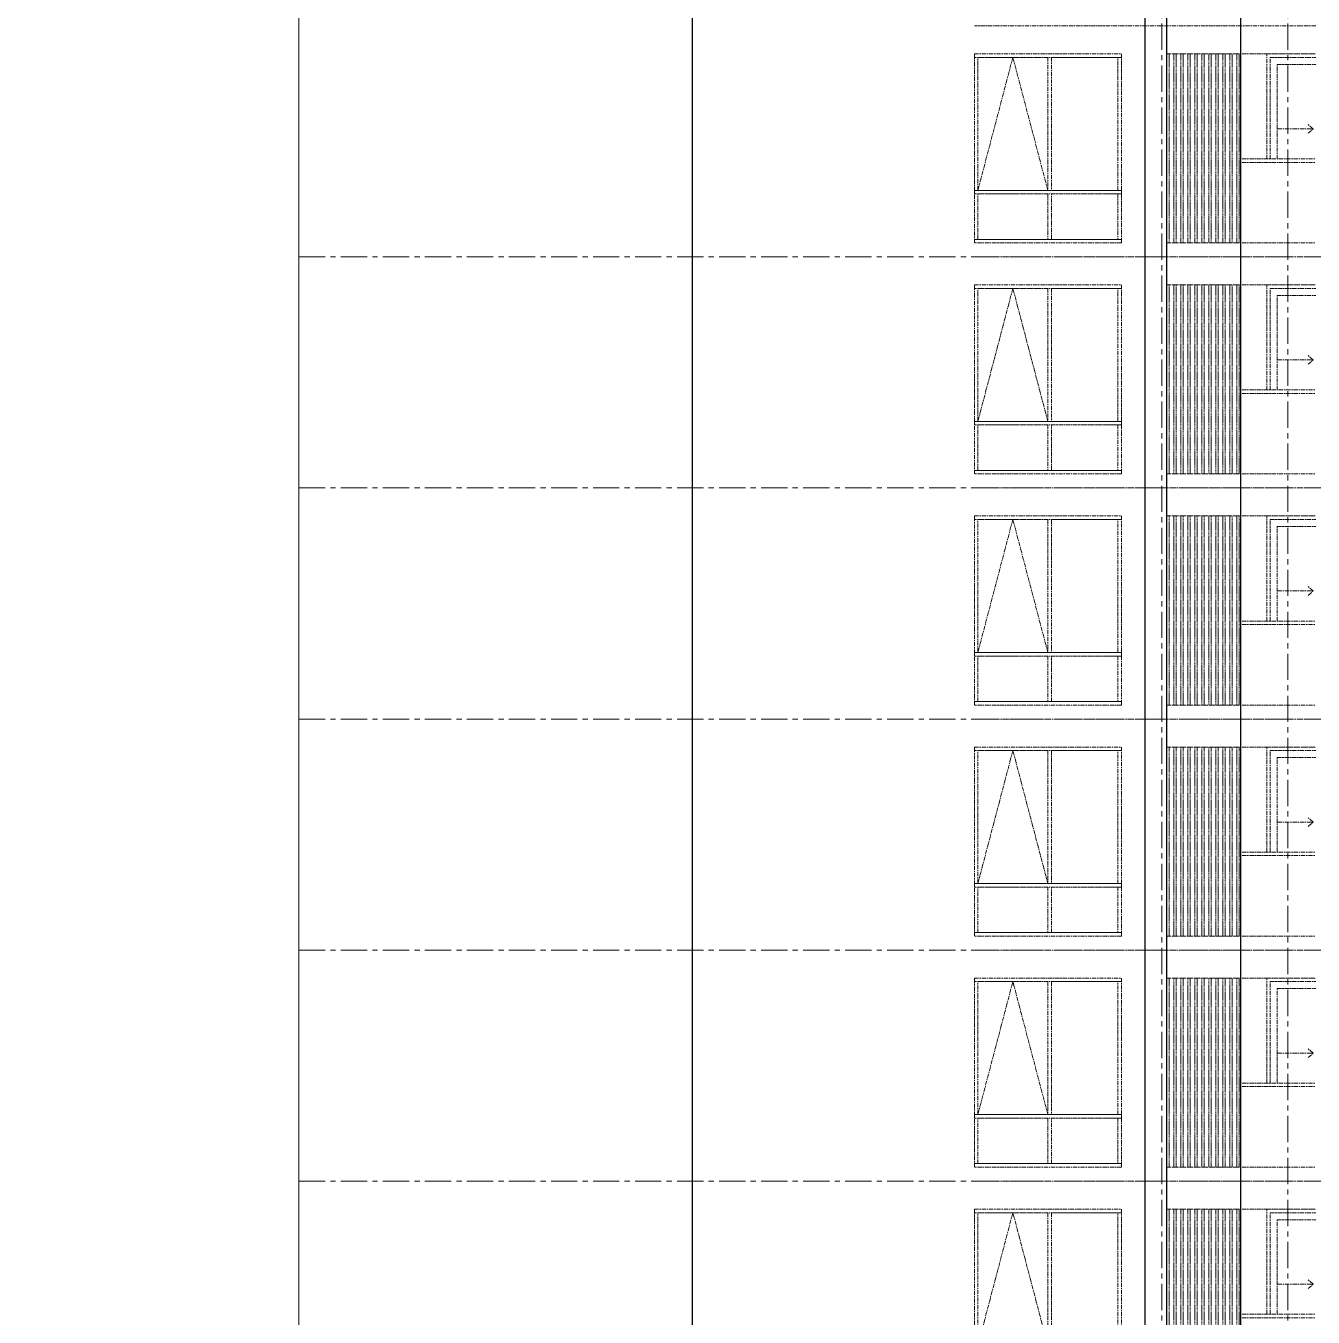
# Model space of a CAD drawing. Header units: millimetres. Extents: x -100356 to 314685, y 446 to 1273965.
# Drawn here: x 177687 to 196066, y 218043 to 236486 of the extents above; entities that cross this region are included whole.
import ezdxf
from ezdxf.xclip import XClip

# ---------------------------------------------------------------- set-up
doc = ezdxf.new("R2010")
doc.units = ezdxf.units.MM
doc.header["$XCLIPFRAME"] = 2
for name, pattern in [('20180221 BF$0$Core - tb$0$HIDDEN2', [0.1875, 0.125, -0.0625]), ('section$0$CENTER', [2, 1.25, -0.25, 0.25, -0.25]), ('section$0$Kume - Grid Line', [10.5, 6, -1.25, 2, -1.25])]:
    doc.linetypes.add(name, pattern=pattern)
for name, color, linetype, lineweight in [('@LOUVER', 35, 'Continuous', 13), ('section$0$A-_ANOT----_D', 7, 'Continuous', 5), ('section$0$A-_FLORLEVL_E', 7, 'Continuous', 5), ('section$0$NKC_TRUC', 8, 'section$0$CENTER', 13)]:
    doc.layers.add(name, color=color, linetype=linetype, lineweight=lineweight)
doc.layers.add('NAM', color=3, linetype='Continuous')
doc.layers.add('STR', color=7, linetype='Continuous')

# ---------------------------------------------------------------- blocks, each defined once
blk = doc.blocks.new('section$0$grid section')
at = {"layer": 'section$0$NKC_TRUC', "ltscale": 300}
for p, q in [((-141943.9, 68600), (0, 68600)), ((-141943.9, 65300), (0, 65300)), ((-141943.9, 62000), (0, 62000)), ((-141943.9, 58700), (0, 58700)), ((-141943.9, 55400), (0, 55400))]:
    blk.add_line(p, q, dxfattribs=at)
blk = doc.blocks.new('louver 2700')
at = {"layer": '@LOUVER', "linetype": '20180221 BF$0$Core - tb$0$HIDDEN2', "ltscale": 100}
blk.add_lwpolyline([(0, 0), (30, 0), (30, 2700), (0, 2700)], close=True, dxfattribs=at)
blk = doc.blocks.new('*U594')
at = {"layer": '@LOUVER', "ltscale": 0.5}
blk.add_blockref('louver 2700', (-15, -1350), dxfattribs=at)
blk = doc.blocks.new('*U595')
at = {"layer": '@LOUVER', "color": 0, "linetype": 'ByBlock', "lineweight": -2}
for p in [(0, 0), (100, 0), (200, 0), (300, 0), (400, 0), (500, 0), (600, 0), (700, 0), (800, 0), (900, 0), (1000, 0)]:
    blk.add_blockref('*U594', p, dxfattribs=at)
blk = doc.blocks.new('unit elevation 2')
at = {"layer": 'NAM', "elevation": 0}
for points in [[(-6462, 0), (-6462, -3300)], [(0, 0), (0, -3300)]]:
    blk.add_lwpolyline(points, dxfattribs=at)
at = {"layer": 'section$0$A-_ANOT----_D', "color": 8, "linetype": 'section$0$Kume - Grid Line', "ltscale": 10, "elevation": 0}
for points in [[(-7824, 0), (-7824, -3300)], [(-8899, 0), (-4025, 0)], [(-6775, -3300), (-6775, 0)], [(-7849, -200), (-8899, -200)], [(-6775, -200), (-7824, -200)], [(-6125, -250), (-4025, -250)], [(-6125, -900), (-4025, -900)], [(-6125, -950), (-4025, -950)], [(-5075, -950), (-4575, -2850), (-4075, -950)], [(-7849, -1350), (-8899, -1350)], [(-7849, -1400), (-8899, -1400)], [(-8199, -1400), (-8199, -2900), (-8899, -2900)], [(-8249, -1400), (-8249, -2850), (-8899, -2850)], [(-8249, -1400), (-8249, -2850), (-8899, -2850)], [(-8349, -1400), (-8349, -2750), (-8899, -2750)], [(-8792, -1766), (-8861, -1829), (-8792, -1892)], [(-8357, -1829), (-8861, -1829)], [(-7849, -2900), (-8899, -2900)], [(-6775, -2900), (-7824, -2900)], [(-6125, -2850), (-4025, -2850)]]:
    blk.add_lwpolyline(points, dxfattribs=at)
for points in [[(-4025, -200), (-4025, -2900), (-6125, -2900), (-6125, -200)], [(-6125, -250), (-6125, -200), (-4025, -200), (-4025, -250)], [(-5125, -250), (-5125, -900), (-6075, -900), (-6075, -250)], [(-5075, -900), (-5075, -250), (-4075, -250), (-4075, -900)], [(-6125, -950), (-6125, -900), (-4025, -900), (-4025, -950)], [(-5125, -2850), (-5125, -950), (-6075, -950), (-6075, -2850)], [(-5075, -2850), (-5075, -950), (-4075, -950), (-4075, -2850)], [(-6125, -2900), (-6125, -2850), (-4025, -2850), (-4025, -2900)]]:
    blk.add_lwpolyline(points, close=True, dxfattribs=at)
at = {"layer": 'STR', "elevation": 0}
for points in [[(-6775, 0), (-6775, -3300)], [(-7824, -3300), (-7824, 0)]]:
    blk.add_lwpolyline(points, dxfattribs=at)
at = {"layer": '@LOUVER', "rotation": 180}
blk.add_blockref('*U595', (-6790, -1550, 0), dxfattribs=at)
blk = doc.blocks.new('elevation 2')
at = {"layer": 'section$0$NKC_TRUC', "ltscale": 300}
for p, q in [((274215, 661353, 0), (274215, 772474, 0)), ((276015, 661353, 0), (276015, 772474, 0)), ((282715, 661353, 0), (282715, 772474, 0))]:
    blk.add_line(p, q, dxfattribs=at)
at = {"layer": 'NAM'}
for p in [(282715, 715986, 0), (282715, 712686, 0), (282715, 709386, 0), (282715, 706086, 0), (282715, 702786, 0), (282715, 699486, 0), (282715, 696186, 0)]:
    blk.add_blockref('unit elevation 2', p, dxfattribs=at)
at = {"layer": 'section$0$A-_FLORLEVL_E'}
ref = blk.add_blockref('section$0$grid section', (168668, 768086, 0), dxfattribs=dict(at, rotation=179.9999999999999))
XClip(ref).set_block_clipping_path([(-119666.1420795996, -2828.0112587469), (13434.162033715, 108709.4843590449)])

msp = doc.modelspace()

# ---------------------------------------------------------------- block references
at = {"layer": 'NAM', "rotation": 180}
msp.add_blockref('elevation 2', (469918.7, 932671.5, 0), dxfattribs=at)

doc.saveas('drawing.dxf')
